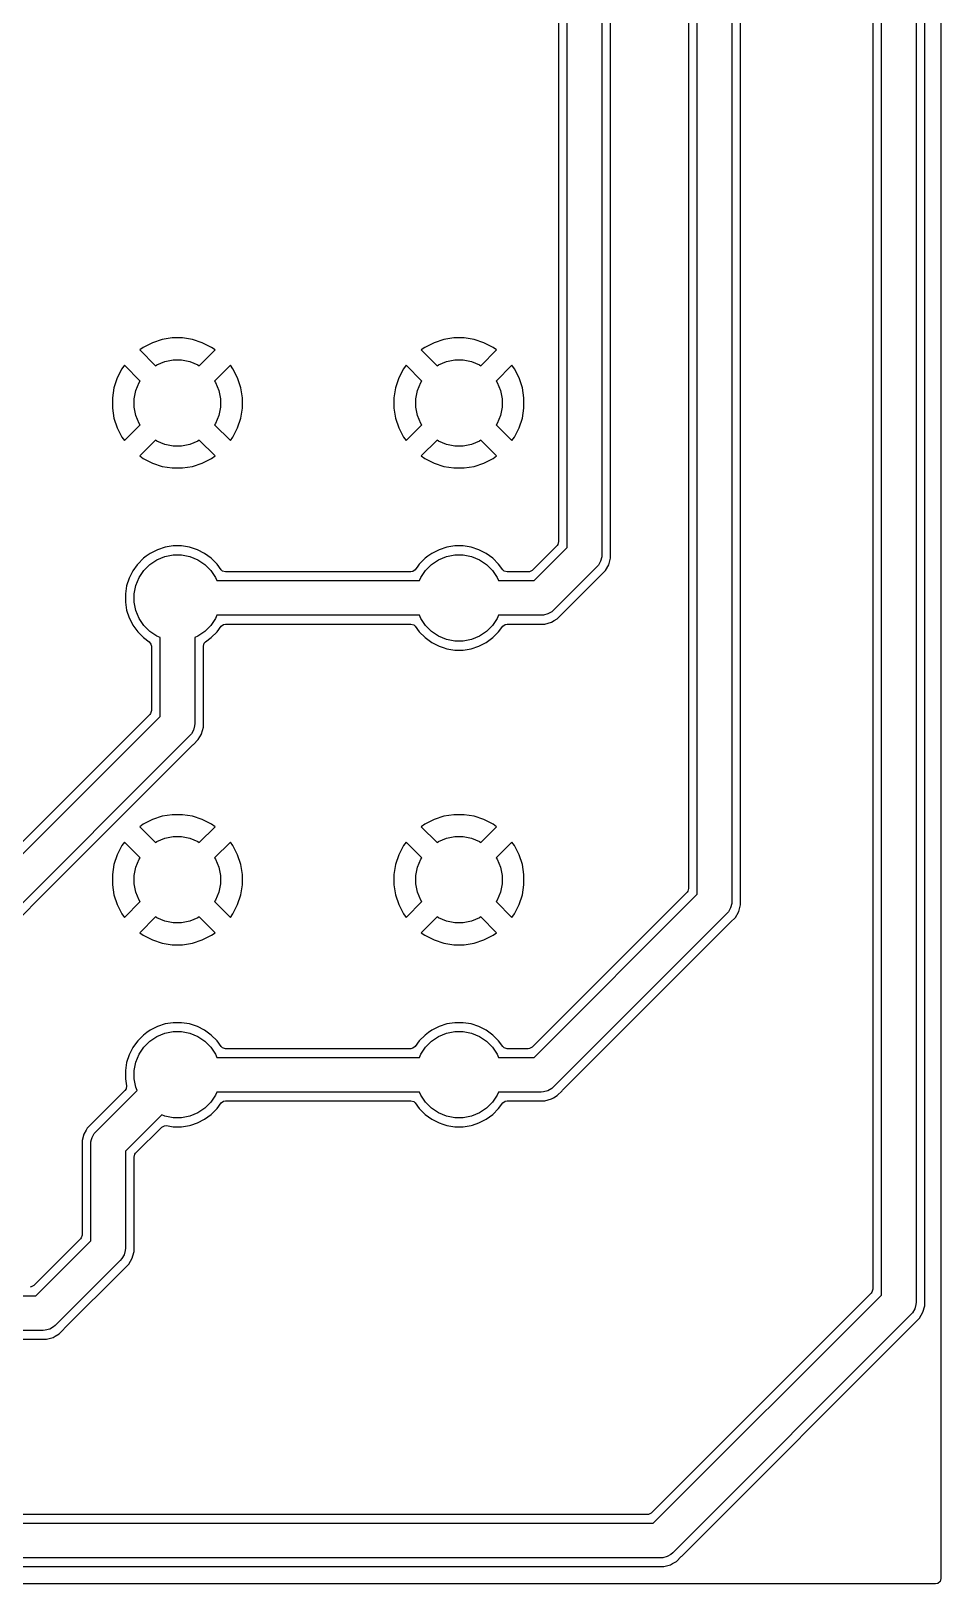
# Model space of a CAD drawing. Extents: x 49.6 to 136.8, y -165.1 to -83.2.
# Drawn here: x 115.82 to 136.82, y -165.07 to -129.24 of the extents above; entities that cross this region are included whole.
import ezdxf

# ---------------------------------------------------------------- set-up
doc = ezdxf.new("R2010")
doc.units = 0
doc.layers.add('BLACK', color=7, linetype='CONTINUOUS')

msp = doc.modelspace()

# ---------------------------------------------------------------- linework, layer by layer
at = {"layer": 'BLACK', "linetype": 'CONTINUOUS'}
for p, q in [((136.8245, -83.3245), (136.8245, -164.9505)), ((136.25, -111.395), (136.25, -158.575)), ((135.2495, -111.695097), (135.2495, -158.274902)), ((135.45, -158.409314), (135.45, -111.560686)), ((136.4505, -158.488329), (136.4505, -111.48406)), ((131.2, -149.159314), (131.2, -117.470686)), ((132, -117.305), (132, -149.325)), ((132.2005, -149.245943), (132.2005, -117.225943)), ((130.9995, -117.605097), (130.9995, -149.024903)), ((129, -120.225), (129, -141.325)), ((129.2005, -141.238329), (129.2005, -120.31406)), ((127.9995, -120.525097), (127.9995, -141.024902)), ((128.2, -141.159314), (128.2, -120.390686)), ((118.624197, -136.434897), (118.41383, -136.542084)), ((118.848752, -136.361934), (118.624197, -136.434897)), ((119.081948, -136.325), (118.848752, -136.361934)), ((119.318052, -136.325), (119.081948, -136.325)), ((119.551248, -136.361934), (119.318052, -136.325)), ((119.775802, -136.434897), (119.551247, -136.361934)), ((119.551247, -136.361934), (119.551248, -136.361934)), ((119.986174, -136.542087), (119.775802, -136.434897)), ((125.124197, -136.434897), (124.91383, -136.542084)), ((125.348752, -136.361934), (125.124197, -136.434897)), ((125.581948, -136.325), (125.348752, -136.361934)), ((125.818052, -136.325), (125.581948, -136.325)), ((126.051248, -136.361934), (125.818052, -136.325)), ((126.275802, -136.434897), (126.051247, -136.361934)), ((126.051247, -136.361934), (126.051248, -136.361934)), ((126.486174, -136.542087), (126.275802, -136.434897)), ((118.41383, -136.542084), (118.330894, -136.60234)), ((118.330894, -136.60234), (118.694452, -136.965898)), ((118.728603, -136.943079), (118.909715, -136.86806)), ((118.909715, -136.86806), (119.101983, -136.829815)), ((119.101983, -136.829815), (119.298017, -136.829815)), ((119.298017, -136.829815), (119.490285, -136.86806)), ((119.490285, -136.86806), (119.671397, -136.943079)), ((119.705547, -136.965897), (120.069105, -136.60234)), ((120.069104, -136.602339), (119.986174, -136.542087)), ((120.069105, -136.60234), (120.069104, -136.602339)), ((124.91383, -136.542084), (124.830894, -136.60234)), ((124.830894, -136.60234), (125.194452, -136.965898)), ((125.228603, -136.943079), (125.409715, -136.86806)), ((125.409715, -136.86806), (125.601983, -136.829815)), ((125.601983, -136.829815), (125.798017, -136.829815)), ((125.798017, -136.829815), (125.990285, -136.86806)), ((125.990285, -136.86806), (126.171397, -136.943079)), ((126.205547, -136.965897), (126.569105, -136.60234)), ((126.569104, -136.602338), (126.486174, -136.542087)), ((126.569105, -136.60234), (126.569104, -136.602338)), ((117.917084, -137.03883), (117.809897, -137.249197)), ((117.97734, -136.955894), (117.917084, -137.03883)), ((118.340898, -137.319452), (117.97734, -136.955894)), ((118.694452, -136.965898), (118.728603, -136.943079)), ((119.671397, -136.943079), (119.705547, -136.965897)), ((120.422658, -136.955893), (120.0591, -137.31945)), ((120.422658, -136.955894), (120.422658, -136.955893)), ((120.482914, -137.038828), (120.422658, -136.955894)), ((120.590102, -137.249197), (120.482914, -137.038828)), ((124.417084, -137.03883), (124.309897, -137.249197)), ((124.47734, -136.955894), (124.417084, -137.03883)), ((124.840898, -137.319451), (124.47734, -136.955894)), ((125.194452, -136.965898), (125.228603, -136.943079)), ((126.171397, -136.943079), (126.205547, -136.965897)), ((126.922658, -136.955893), (126.5591, -137.31945)), ((126.922658, -136.955894), (126.922658, -136.955893)), ((126.982914, -137.038828), (126.922658, -136.955894)), ((127.090102, -137.249197), (126.982914, -137.038828)), ((117.736934, -137.473752), (117.7, -137.706947)), ((117.809897, -137.249197), (117.736934, -137.473752)), ((118.204815, -137.726983), (118.24306, -137.534715)), ((118.24306, -137.534715), (118.318079, -137.353603)), ((118.318079, -137.353603), (118.340898, -137.319452)), ((120.0591, -137.31945), (120.081921, -137.353603)), ((120.081921, -137.353603), (120.15694, -137.534715)), ((120.15694, -137.534715), (120.195185, -137.726983)), ((120.663065, -137.473752), (120.590102, -137.249197)), ((120.7, -137.706947), (120.663065, -137.473752)), ((124.236934, -137.473752), (124.2, -137.706947)), ((124.309897, -137.249197), (124.236934, -137.473752)), ((124.704815, -137.726983), (124.74306, -137.534715)), ((124.74306, -137.534715), (124.818079, -137.353603)), ((124.818079, -137.353603), (124.840898, -137.319451)), ((126.5591, -137.31945), (126.581921, -137.353603)), ((126.581921, -137.353603), (126.65694, -137.534715)), ((126.65694, -137.534715), (126.695185, -137.726983)), ((127.163065, -137.473752), (127.090102, -137.249197)), ((127.2, -137.706947), (127.163065, -137.473752)), ((117.7, -137.706947), (117.7, -137.943052)), ((117.7, -137.943052), (117.736934, -138.176247)), ((118.204815, -137.923017), (118.204815, -137.726983)), ((118.24306, -138.115285), (118.204815, -137.923017)), ((120.195185, -137.923017), (120.15694, -138.115285)), ((120.195185, -137.726983), (120.195185, -137.923017)), ((120.663065, -138.176247), (120.7, -137.943052)), ((120.7, -137.943052), (120.7, -137.706947)), ((124.2, -137.706947), (124.2, -137.943052)), ((124.2, -137.943052), (124.236934, -138.176247)), ((124.704815, -137.923017), (124.704815, -137.726983)), ((124.74306, -138.115285), (124.704815, -137.923017)), ((126.695185, -137.923017), (126.65694, -138.115285)), ((126.695185, -137.726983), (126.695185, -137.923017)), ((127.163065, -138.176247), (127.2, -137.943052)), ((127.2, -137.943052), (127.2, -137.706947)), ((117.736934, -138.176247), (117.809897, -138.400802)), ((118.318079, -138.296397), (118.24306, -138.115285)), ((118.340897, -138.330547), (118.318079, -138.296397)), ((120.081921, -138.296397), (120.059101, -138.330548)), ((120.15694, -138.115285), (120.081921, -138.296397)), ((120.590102, -138.400802), (120.663065, -138.176247)), ((124.236934, -138.176247), (124.309897, -138.400802)), ((124.818079, -138.296397), (124.74306, -138.115285)), ((124.840897, -138.330547), (124.818079, -138.296397)), ((126.581921, -138.296397), (126.559101, -138.330548)), ((126.65694, -138.115285), (126.581921, -138.296397)), ((127.090102, -138.400802), (127.163065, -138.176247)), ((117.809897, -138.400802), (117.917087, -138.611174)), ((117.917087, -138.611174), (117.977338, -138.694104)), ((117.97734, -138.694105), (118.340897, -138.330547)), ((120.059101, -138.330548), (120.422658, -138.694105)), ((120.422658, -138.694104), (120.482914, -138.611169)), ((120.482914, -138.611169), (120.482918, -138.611163)), ((120.482918, -138.611163), (120.590102, -138.400802)), ((124.309897, -138.400802), (124.417087, -138.611174)), ((124.417087, -138.611174), (124.477338, -138.694104)), ((124.47734, -138.694105), (124.840897, -138.330547)), ((126.559101, -138.330548), (126.922658, -138.694105)), ((126.922658, -138.694104), (126.982914, -138.611169)), ((126.982914, -138.611169), (126.982918, -138.611163)), ((126.982918, -138.611163), (127.090102, -138.400802)), ((117.977338, -138.694104), (117.97734, -138.694105)), ((118.69445, -138.6841), (118.330893, -139.047658)), ((118.728603, -138.706921), (118.69445, -138.6841)), ((118.909715, -138.78194), (118.728603, -138.706921)), ((119.101983, -138.820185), (118.909715, -138.78194)), ((119.298017, -138.820185), (119.101983, -138.820185)), ((119.490285, -138.78194), (119.298017, -138.820185)), ((119.671397, -138.706921), (119.490285, -138.78194)), ((119.705548, -138.684101), (119.671397, -138.706921)), ((120.069105, -139.047658), (119.705548, -138.684101)), ((120.422658, -138.694105), (120.422658, -138.694104)), ((124.477338, -138.694104), (124.47734, -138.694105)), ((125.19445, -138.6841), (124.830893, -139.047658)), ((125.228603, -138.706921), (125.19445, -138.6841)), ((125.409715, -138.78194), (125.228603, -138.706921)), ((125.601983, -138.820185), (125.409715, -138.78194)), ((125.798017, -138.820185), (125.601983, -138.820185)), ((125.990285, -138.78194), (125.798017, -138.820185)), ((126.171397, -138.706921), (125.990285, -138.78194)), ((126.205548, -138.684101), (126.171397, -138.706921)), ((126.569105, -139.047658), (126.205548, -138.684101)), ((126.922658, -138.694105), (126.922658, -138.694104)), ((118.330893, -139.047658), (118.413828, -139.107914)), ((118.413828, -139.107914), (118.624197, -139.215102)), ((118.624197, -139.215102), (118.848752, -139.288065)), ((118.848752, -139.288065), (118.848751, -139.288065)), ((118.848751, -139.288065), (119.081948, -139.325)), ((119.081948, -139.325), (119.318052, -139.325)), ((119.318052, -139.325), (119.551247, -139.288065)), ((119.551247, -139.288065), (119.775802, -139.215102)), ((119.775802, -139.215102), (119.986163, -139.107918)), ((119.986163, -139.107918), (119.986169, -139.107914)), ((119.986169, -139.107914), (120.069104, -139.047658)), ((120.069104, -139.047658), (120.069105, -139.047658)), ((124.830893, -139.047658), (124.913828, -139.107914)), ((124.913828, -139.107914), (125.124197, -139.215102)), ((125.124197, -139.215102), (125.348752, -139.288065)), ((125.348752, -139.288065), (125.348751, -139.288065)), ((125.348751, -139.288065), (125.581948, -139.325)), ((125.581948, -139.325), (125.818052, -139.325)), ((125.818052, -139.325), (126.051247, -139.288065)), ((126.051247, -139.288065), (126.275802, -139.215102)), ((126.275802, -139.215102), (126.486163, -139.107918)), ((126.486163, -139.107918), (126.486169, -139.107914)), ((126.486169, -139.107914), (126.569104, -139.047658)), ((126.569104, -139.047658), (126.569105, -139.047658)), ((118.918881, -141.154059), (118.739163, -141.212454)), ((119.105514, -141.1245), (118.918881, -141.154059)), ((119.105519, -141.1245), (119.105514, -141.1245)), ((119.294481, -141.1245), (119.105519, -141.1245)), ((119.294486, -141.1245), (119.294481, -141.1245)), ((119.481118, -141.154059), (119.294486, -141.1245)), ((119.660836, -141.212454), (119.481118, -141.154059)), ((125.418881, -141.154059), (125.239163, -141.212454)), ((125.605514, -141.1245), (125.418881, -141.154059)), ((125.605519, -141.1245), (125.605514, -141.1245)), ((125.794481, -141.1245), (125.605519, -141.1245)), ((125.794486, -141.1245), (125.794481, -141.1245)), ((125.981118, -141.154059), (125.794486, -141.1245)), ((126.160836, -141.212454), (125.981118, -141.154059)), ((127.963181, -141.112583), (127.387584, -141.688181)), ((127.434314, -141.925), (128.2, -141.159314)), ((127.979815, -141.091941), (127.963181, -141.112583)), ((127.9995, -141.024902), (127.979815, -141.091941)), ((118.417924, -141.409312), (118.284312, -141.542924)), ((118.417925, -141.409312), (118.417924, -141.409312)), ((118.417927, -141.40931), (118.417925, -141.409312)), ((118.483579, -141.36161), (118.417927, -141.40931)), ((118.5708, -141.29824), (118.483579, -141.36161)), ((118.565607, -141.55199), (118.728603, -141.443079)), ((118.739163, -141.212454), (118.5708, -141.29824)), ((118.728603, -141.443079), (118.909715, -141.36806)), ((118.909715, -141.36806), (119.101983, -141.329815)), ((119.101983, -141.329815), (119.298017, -141.329815)), ((119.298017, -141.329815), (119.490285, -141.36806)), ((119.490285, -141.36806), (119.671397, -141.443079)), ((119.829199, -141.29824), (119.660836, -141.212454)), ((119.671397, -141.443079), (119.834393, -141.55199)), ((119.982073, -141.40931), (119.829199, -141.29824)), ((120.11569, -141.542927), (119.982073, -141.40931)), ((124.917924, -141.409312), (124.784312, -141.542924)), ((124.917925, -141.409312), (124.917924, -141.409312)), ((124.917927, -141.40931), (124.917925, -141.409312)), ((124.983579, -141.36161), (124.917927, -141.40931)), ((125.0708, -141.29824), (124.983579, -141.36161)), ((125.065607, -141.55199), (125.228603, -141.443079)), ((125.239163, -141.212454), (125.0708, -141.29824)), ((125.228603, -141.443079), (125.409715, -141.36806)), ((125.409715, -141.36806), (125.601983, -141.329815)), ((125.601983, -141.329815), (125.798017, -141.329815)), ((125.798017, -141.329815), (125.990285, -141.36806)), ((125.990285, -141.36806), (126.171397, -141.443079)), ((126.329199, -141.29824), (126.160836, -141.212454)), ((126.171397, -141.443079), (126.334393, -141.55199)), ((126.482073, -141.40931), (126.329199, -141.29824)), ((126.61569, -141.542927), (126.482073, -141.40931)), ((128.969552, -141.478073), (128.917341, -141.568505)), ((128.996578, -141.37721), (128.969552, -141.478073)), ((129, -141.325), (128.996578, -141.37721)), ((129.159577, -141.556784), (129.200501, -141.404057)), ((129.200501, -141.238347), (129.2005, -141.238329)), ((129.200501, -141.245942), (129.200501, -141.238347)), ((129.200501, -141.404057), (129.200501, -141.245942)), ((118.087454, -141.864163), (118.029059, -142.043881)), ((118.17324, -141.6958), (118.087454, -141.864163)), ((118.274242, -141.556785), (118.17324, -141.6958)), ((118.24306, -142.034715), (118.318079, -141.853603)), ((118.28431, -141.542927), (118.274242, -141.556785)), ((118.284312, -141.542925), (118.28431, -141.542927)), ((118.284312, -141.542924), (118.284312, -141.542925)), ((118.318079, -141.853603), (118.42699, -141.690607)), ((118.42699, -141.690607), (118.565607, -141.55199)), ((119.834393, -141.55199), (119.97301, -141.690607)), ((119.97301, -141.690607), (120.081921, -141.853603)), ((120.081921, -141.853603), (120.111495, -141.925)), ((120.210474, -141.673386), (120.11569, -141.542927)), ((120.243753, -141.704815), (120.210474, -141.673386)), ((120.310792, -141.7245), (120.243753, -141.704815)), ((124.589208, -141.7245), (120.310792, -141.7245)), ((124.634196, -141.716051), (124.589208, -141.7245)), ((124.689526, -141.673386), (124.634196, -141.716051)), ((124.74786, -141.593096), (124.689526, -141.673386)), ((124.78431, -141.542927), (124.74786, -141.593096)), ((124.784312, -141.542925), (124.78431, -141.542927)), ((124.784312, -141.542924), (124.784312, -141.542925)), ((124.788505, -141.925), (124.818079, -141.853603)), ((124.818079, -141.853603), (124.92699, -141.690607)), ((124.92699, -141.690607), (125.065607, -141.55199)), ((126.334393, -141.55199), (126.47301, -141.690607)), ((126.47301, -141.690607), (126.581921, -141.853603)), ((126.581921, -141.853603), (126.611495, -141.925)), ((126.710474, -141.673386), (126.61569, -141.542927)), ((126.743753, -141.704815), (126.710474, -141.673386)), ((126.810792, -141.7245), (126.743753, -141.704815)), ((127.299903, -141.7245), (126.810792, -141.7245)), ((127.326261, -141.721666), (127.299903, -141.7245)), ((127.387584, -141.688181), (127.326261, -141.721666)), ((128.882843, -141.607842), (127.882843, -142.607843)), ((128.090727, -142.683506), (129.08052, -141.693716)), ((128.917341, -141.568505), (128.882843, -141.607842)), ((129.08052, -141.693716), (129.159577, -141.556784)), ((118.029059, -142.043881), (117.9995, -142.230513)), ((117.9995, -142.230513), (117.9995, -142.419486)), ((118.204815, -142.226983), (118.24306, -142.034715)), ((118.204815, -142.423017), (118.204815, -142.226983)), ((120.111495, -141.925), (124.788505, -141.925)), ((126.611495, -141.925), (127.434314, -141.925)), ((117.9995, -142.419486), (118.029059, -142.606118)), ((118.24306, -142.615285), (118.204815, -142.423017)), ((118.029059, -142.606118), (118.087454, -142.785836)), ((118.087454, -142.785836), (118.137766, -142.884577)), ((118.137766, -142.884577), (118.17324, -142.954199)), ((118.17324, -142.954199), (118.28431, -143.107073)), ((118.318079, -142.796397), (118.24306, -142.615285)), ((118.42699, -142.959393), (118.318079, -142.796397)), ((118.565607, -143.09801), (118.42699, -142.959393)), ((119.97301, -142.959393), (119.834393, -143.09801)), ((120.081921, -142.796397), (119.97301, -142.959393)), ((120.111495, -142.725), (120.081921, -142.796397)), ((124.788505, -142.725), (120.111495, -142.725)), ((120.210475, -142.976613), (120.265804, -142.933949)), ((120.265804, -142.933949), (120.310792, -142.9255)), ((120.310792, -142.9255), (124.589208, -142.9255)), ((124.589208, -142.9255), (124.656247, -142.945185)), ((124.656247, -142.945185), (124.689524, -142.976612)), ((124.818079, -142.796397), (124.788505, -142.725)), ((124.92699, -142.959393), (124.818079, -142.796397)), ((125.065607, -143.09801), (124.92699, -142.959393)), ((126.47301, -142.959393), (126.334393, -143.09801)), ((126.581921, -142.796397), (126.47301, -142.959393)), ((126.611495, -142.725), (126.581921, -142.796397)), ((127.6, -142.725), (126.611495, -142.725)), ((126.710475, -142.976613), (126.765804, -142.933949)), ((126.765804, -142.933949), (126.810792, -142.9255)), ((126.810792, -142.9255), (127.513331, -142.9255)), ((127.513331, -142.9255), (127.513347, -142.925501)), ((127.513347, -142.925501), (127.520943, -142.925501)), ((127.520943, -142.925501), (127.679054, -142.925501)), ((127.65221, -142.721578), (127.6, -142.725)), ((127.753074, -142.694552), (127.65221, -142.721578)), ((127.679054, -142.925501), (127.679057, -142.925501)), ((127.679057, -142.925501), (127.831785, -142.884577)), ((127.843505, -142.642341), (127.753074, -142.694552)), ((127.831785, -142.884577), (127.899113, -142.845705)), ((127.882843, -142.607843), (127.843505, -142.642341)), ((127.899113, -142.845705), (127.968716, -142.80552)), ((127.968716, -142.80552), (128.08052, -142.693716)), ((128.08052, -142.693714), (128.090724, -142.683511)), ((128.08052, -142.693716), (128.08052, -142.693714)), ((128.090724, -142.683511), (128.090727, -142.683506)), ((118.28431, -143.107073), (118.417927, -143.24069)), ((118.417927, -143.24069), (118.548386, -143.335474)), ((118.728603, -143.206921), (118.565607, -143.09801)), ((118.8, -143.236494), (118.728603, -143.206921)), ((118.8, -145.059314), (118.8, -143.236494)), ((119.671397, -143.206921), (119.6, -143.236494)), ((119.6, -143.236494), (119.6, -145.225)), ((119.834393, -143.09801), (119.671397, -143.206921)), ((119.851612, -143.335475), (119.982073, -143.24069)), ((119.982073, -143.24069), (120.11569, -143.107073)), ((120.11569, -143.107073), (120.210475, -142.976613)), ((124.689524, -142.976612), (124.78431, -143.107073)), ((124.78431, -143.107073), (124.917927, -143.24069)), ((124.917927, -143.24069), (125.070801, -143.35176)), ((125.228603, -143.206921), (125.065607, -143.09801)), ((125.409715, -143.28194), (125.228603, -143.206921)), ((125.601983, -143.320185), (125.409715, -143.28194)), ((125.798017, -143.320185), (125.601983, -143.320185)), ((125.990285, -143.28194), (125.798017, -143.320185)), ((126.171397, -143.206921), (125.990285, -143.28194)), ((126.334393, -143.09801), (126.171397, -143.206921)), ((126.329199, -143.35176), (126.482073, -143.24069)), ((126.482073, -143.24069), (126.61569, -143.107073)), ((126.61569, -143.107073), (126.710475, -142.976613)), ((118.548386, -143.335474), (118.591051, -143.390803)), ((118.591051, -143.390803), (118.5995, -143.435791)), ((118.5995, -143.435791), (118.5995, -144.924903)), ((119.8005, -143.435791), (119.820185, -143.368752)), ((119.8005, -145.145943), (119.8005, -143.435791)), ((119.820185, -143.368752), (119.851612, -143.335475)), ((125.070801, -143.35176), (125.10415, -143.368752)), ((125.10415, -143.368752), (125.239163, -143.437545)), ((125.239163, -143.437545), (125.239165, -143.437545)), ((125.239165, -143.437545), (125.239168, -143.437547)), ((125.239168, -143.437547), (125.335497, -143.468846)), ((125.335497, -143.468846), (125.418881, -143.49594)), ((125.418881, -143.49594), (125.605514, -143.5255)), ((125.605514, -143.5255), (125.605519, -143.5255)), ((125.605519, -143.5255), (125.794486, -143.5255)), ((125.794486, -143.5255), (125.981118, -143.49594)), ((125.981118, -143.49594), (126.160832, -143.437547)), ((126.160832, -143.437547), (126.329199, -143.35176)), ((118.563181, -145.012584), (107.387584, -156.188181)), ((107.434314, -156.425), (118.8, -145.059314)), ((118.579815, -144.991942), (118.563181, -145.012584)), ((118.5995, -144.924903), (118.579815, -144.991942)), ((119.517341, -145.468505), (119.482842, -145.507843)), ((119.522359, -145.459813), (119.517341, -145.468505)), ((119.569552, -145.378073), (119.522359, -145.459813)), ((119.596578, -145.27721), (119.569552, -145.378073)), ((119.6, -145.225), (119.596578, -145.27721)), ((119.68052, -145.593716), (119.753195, -145.467838)), ((119.753195, -145.467838), (119.759577, -145.456785)), ((119.759577, -145.456785), (119.8005, -145.304058)), ((119.8005, -145.304058), (119.8005, -145.145943)), ((119.482842, -145.507843), (107.882843, -157.107843)), ((116.567287, -148.706947), (119.558506, -145.715728)), ((119.558506, -145.715728), (119.558511, -145.715724)), ((119.558511, -145.715724), (119.568714, -145.70552)), ((119.568714, -145.70552), (119.568716, -145.70552)), ((119.568716, -145.70552), (119.68052, -145.593716)), ((118.41383, -147.542084), (118.330894, -147.60234)), ((118.330894, -147.60234), (118.694452, -147.965898)), ((118.624197, -147.434897), (118.41383, -147.542084)), ((118.848752, -147.361934), (118.624197, -147.434897)), ((119.081948, -147.325), (118.848752, -147.361934)), ((119.318052, -147.325), (119.081948, -147.325)), ((119.551248, -147.361934), (119.318052, -147.325)), ((119.775802, -147.434897), (119.551247, -147.361934)), ((119.551247, -147.361934), (119.551248, -147.361934)), ((119.705547, -147.965897), (120.069105, -147.60234)), ((119.986174, -147.542087), (119.775802, -147.434897)), ((120.069104, -147.602339), (119.986174, -147.542087)), ((120.069105, -147.60234), (120.069104, -147.602339)), ((124.91383, -147.542084), (124.830894, -147.60234)), ((124.830894, -147.60234), (125.194452, -147.965898)), ((125.124197, -147.434897), (124.91383, -147.542084)), ((125.348752, -147.361934), (125.124197, -147.434897)), ((125.581948, -147.325), (125.348752, -147.361934)), ((125.818052, -147.325), (125.581948, -147.325)), ((126.051248, -147.361934), (125.818052, -147.325)), ((126.275802, -147.434897), (126.051247, -147.361934)), ((126.051247, -147.361934), (126.051248, -147.361934)), ((126.205547, -147.965897), (126.569105, -147.60234)), ((126.486174, -147.542087), (126.275802, -147.434897)), ((126.569104, -147.602338), (126.486174, -147.542087)), ((126.569105, -147.60234), (126.569104, -147.602338)), ((117.97734, -147.955894), (117.917084, -148.03883)), ((118.340898, -148.319452), (117.97734, -147.955894)), ((118.694452, -147.965898), (118.728603, -147.943079)), ((118.728603, -147.943079), (118.909715, -147.86806)), ((118.909715, -147.86806), (119.101983, -147.829815)), ((119.101983, -147.829815), (119.298017, -147.829815)), ((119.298017, -147.829815), (119.490285, -147.86806)), ((119.490285, -147.86806), (119.671397, -147.943079)), ((119.671397, -147.943079), (119.705547, -147.965897)), ((120.422658, -147.955893), (120.0591, -148.31945)), ((120.422658, -147.955894), (120.422658, -147.955893)), ((120.482914, -148.038828), (120.422658, -147.955894)), ((124.47734, -147.955894), (124.417084, -148.03883)), ((124.840898, -148.319451), (124.47734, -147.955894)), ((125.194452, -147.965898), (125.228603, -147.943079)), ((125.228603, -147.943079), (125.409715, -147.86806)), ((125.409715, -147.86806), (125.601983, -147.829815)), ((125.601983, -147.829815), (125.798017, -147.829815)), ((125.798017, -147.829815), (125.990285, -147.86806)), ((125.990285, -147.86806), (126.171397, -147.943079)), ((126.171397, -147.943079), (126.205547, -147.965897)), ((126.922658, -147.955893), (126.5591, -148.31945)), ((126.922658, -147.955894), (126.922658, -147.955893)), ((126.982914, -148.038828), (126.922658, -147.955894)), ((117.809897, -148.249197), (117.736934, -148.473752)), ((117.917084, -148.03883), (117.809897, -148.249197)), ((118.318079, -148.353603), (118.340898, -148.319452)), ((120.0591, -148.31945), (120.081921, -148.353603)), ((120.590102, -148.249197), (120.482914, -148.038828)), ((120.663065, -148.473752), (120.590102, -148.249197)), ((124.309897, -148.249197), (124.236934, -148.473752)), ((124.417084, -148.03883), (124.309897, -148.249197)), ((124.818079, -148.353603), (124.840898, -148.319451)), ((126.5591, -148.31945), (126.581921, -148.353603)), ((127.090102, -148.249197), (126.982914, -148.038828)), ((127.163065, -148.473752), (127.090102, -148.249197)), ((117.736934, -148.473752), (117.7, -148.706947)), ((118.204815, -148.726983), (118.24306, -148.534715)), ((118.24306, -148.534715), (118.318079, -148.353603)), ((120.081921, -148.353603), (120.15694, -148.534715)), ((120.15694, -148.534715), (120.195185, -148.726983)), ((120.7, -148.706947), (120.663065, -148.473752)), ((124.236934, -148.473752), (124.2, -148.706947)), ((124.704815, -148.726983), (124.74306, -148.534715)), ((124.74306, -148.534715), (124.818079, -148.353603)), ((126.581921, -148.353603), (126.65694, -148.534715)), ((126.65694, -148.534715), (126.695185, -148.726983)), ((127.2, -148.706947), (127.163065, -148.473752)), ((108.09073, -157.183504), (116.567287, -148.706947)), ((117.7, -148.706947), (117.7, -148.943052)), ((117.7, -148.943052), (117.736934, -149.176247)), ((118.204815, -148.923017), (118.204815, -148.726983)), ((118.24306, -149.115285), (118.204815, -148.923017)), ((120.195185, -148.923017), (120.15694, -149.115285)), ((120.195185, -148.726983), (120.195185, -148.923017)), ((120.663065, -149.176247), (120.7, -148.943052)), ((120.7, -148.943052), (120.7, -148.706947)), ((124.2, -148.706947), (124.2, -148.943052)), ((124.2, -148.943052), (124.236934, -149.176247)), ((124.704815, -148.923017), (124.704815, -148.726983)), ((124.74306, -149.115285), (124.704815, -148.923017)), ((126.695185, -148.923017), (126.65694, -149.115285)), ((126.695185, -148.726983), (126.695185, -148.923017)), ((127.163065, -149.176247), (127.2, -148.943052)), ((127.2, -148.943052), (127.2, -148.706947)), ((130.9995, -149.024903), (130.979815, -149.091942)), ((117.736934, -149.176247), (117.809897, -149.400802)), ((117.809897, -149.400802), (117.917087, -149.611174)), ((117.97734, -149.694105), (118.340897, -149.330547)), ((118.318079, -149.296397), (118.24306, -149.115285)), ((118.340897, -149.330547), (118.318079, -149.296397)), ((120.081921, -149.296397), (120.059101, -149.330548)), ((120.059101, -149.330548), (120.422658, -149.694105)), ((120.15694, -149.115285), (120.081921, -149.296397)), ((120.482918, -149.611163), (120.590102, -149.400802)), ((120.590102, -149.400802), (120.663065, -149.176247)), ((124.236934, -149.176247), (124.309897, -149.400802)), ((124.309897, -149.400802), (124.417087, -149.611174)), ((124.47734, -149.694105), (124.840897, -149.330547)), ((124.818079, -149.296397), (124.74306, -149.115285)), ((124.840897, -149.330547), (124.818079, -149.296397)), ((126.581921, -149.296397), (126.559101, -149.330548)), ((126.559101, -149.330548), (126.922658, -149.694105)), ((126.65694, -149.115285), (126.581921, -149.296397)), ((126.982918, -149.611163), (127.090102, -149.400802)), ((127.090102, -149.400802), (127.163065, -149.176247)), ((130.963181, -149.112584), (127.387584, -152.688181)), ((127.434314, -152.925), (131.2, -149.159314)), ((130.979815, -149.091942), (130.963181, -149.112584)), ((131.996578, -149.37721), (131.969552, -149.478074)), ((132, -149.325), (131.996578, -149.37721)), ((132.159577, -149.556785), (132.2005, -149.404058)), ((132.2005, -149.404058), (132.2005, -149.245943)), ((117.917087, -149.611174), (117.977338, -149.694104)), ((117.977338, -149.694104), (117.97734, -149.694105)), ((118.69445, -149.6841), (118.330893, -150.047658)), ((118.728603, -149.706921), (118.69445, -149.6841)), ((118.909715, -149.78194), (118.728603, -149.706921)), ((119.671397, -149.706921), (119.490285, -149.78194)), ((119.705548, -149.684101), (119.671397, -149.706921)), ((120.069105, -150.047658), (119.705548, -149.684101)), ((120.422658, -149.694104), (120.482914, -149.611169)), ((120.422658, -149.694105), (120.422658, -149.694104)), ((120.482914, -149.611169), (120.482918, -149.611163)), ((124.417087, -149.611174), (124.477338, -149.694104)), ((124.477338, -149.694104), (124.47734, -149.694105)), ((125.19445, -149.6841), (124.830893, -150.047658)), ((125.228603, -149.706921), (125.19445, -149.6841)), ((125.409715, -149.78194), (125.228603, -149.706921)), ((126.171397, -149.706921), (125.990285, -149.78194)), ((126.205548, -149.684101), (126.171397, -149.706921)), ((126.569105, -150.047658), (126.205548, -149.684101)), ((126.922658, -149.694104), (126.982914, -149.611169)), ((126.922658, -149.694105), (126.922658, -149.694104)), ((126.982914, -149.611169), (126.982918, -149.611163)), ((131.882843, -149.607843), (127.882843, -153.607843)), ((131.917341, -149.568505), (131.882843, -149.607843)), ((131.969552, -149.478074), (131.917341, -149.568505)), ((131.968716, -149.80552), (132.08052, -149.693716)), ((132.08052, -149.693716), (132.148289, -149.576336)), ((132.148289, -149.576336), (132.14829, -149.576335)), ((132.14829, -149.576335), (132.152869, -149.568401)), ((132.152869, -149.568401), (132.159577, -149.556785)), ((118.330893, -150.047658), (118.413828, -150.107914)), ((118.413828, -150.107914), (118.624197, -150.215102)), ((119.101983, -149.820185), (118.909715, -149.78194)), ((119.298017, -149.820185), (119.101983, -149.820185)), ((119.490285, -149.78194), (119.298017, -149.820185)), ((119.775802, -150.215102), (119.986163, -150.107918)), ((119.986163, -150.107918), (119.986169, -150.107914)), ((119.986169, -150.107914), (120.069104, -150.047658)), ((120.069104, -150.047658), (120.069105, -150.047658)), ((124.830893, -150.047658), (124.913828, -150.107914)), ((124.913828, -150.107914), (125.124197, -150.215102)), ((125.601983, -149.820185), (125.409715, -149.78194)), ((125.798017, -149.820185), (125.601983, -149.820185)), ((125.990285, -149.78194), (125.798017, -149.820185)), ((126.275802, -150.215102), (126.486163, -150.107918)), ((126.486163, -150.107918), (126.486169, -150.107914)), ((126.486169, -150.107914), (126.569104, -150.047658)), ((126.569104, -150.047658), (126.569105, -150.047658)), ((128.09073, -153.683504), (131.958506, -149.815728)), ((131.958506, -149.815728), (131.958511, -149.815724)), ((131.958511, -149.815724), (131.968714, -149.80552)), ((131.968714, -149.80552), (131.968716, -149.80552)), ((118.624197, -150.215102), (118.848752, -150.288065)), ((118.848752, -150.288065), (118.848751, -150.288065)), ((118.848751, -150.288065), (119.081948, -150.325)), ((119.081948, -150.325), (119.318052, -150.325)), ((119.318052, -150.325), (119.551247, -150.288065)), ((119.551247, -150.288065), (119.775802, -150.215102)), ((125.124197, -150.215102), (125.348752, -150.288065)), ((125.348752, -150.288065), (125.348751, -150.288065)), ((125.348751, -150.288065), (125.581948, -150.325)), ((125.581948, -150.325), (125.818052, -150.325)), ((125.818052, -150.325), (126.051247, -150.288065)), ((126.051247, -150.288065), (126.275802, -150.215102)), ((118.739163, -152.212454), (118.5708, -152.29824)), ((118.918881, -152.154059), (118.739163, -152.212454)), ((119.105514, -152.1245), (118.918881, -152.154059)), ((119.105519, -152.1245), (119.105514, -152.1245)), ((119.294481, -152.1245), (119.105519, -152.1245)), ((119.294486, -152.1245), (119.294481, -152.1245)), ((119.481118, -152.154059), (119.294486, -152.1245)), ((119.660836, -152.212454), (119.481118, -152.154059)), ((119.829199, -152.29824), (119.660836, -152.212454)), ((125.239163, -152.212454), (125.0708, -152.29824)), ((125.418881, -152.154059), (125.239163, -152.212454)), ((125.605514, -152.1245), (125.418881, -152.154059)), ((125.605519, -152.1245), (125.605514, -152.1245)), ((125.794481, -152.1245), (125.605519, -152.1245)), ((125.794486, -152.1245), (125.794481, -152.1245)), ((125.981118, -152.154059), (125.794486, -152.1245)), ((126.160836, -152.212454), (125.981118, -152.154059)), ((126.329199, -152.29824), (126.160836, -152.212454)), ((118.23661, -152.608579), (118.17324, -152.6958)), ((118.28431, -152.542927), (118.23661, -152.608579)), ((118.284312, -152.542925), (118.28431, -152.542927)), ((118.417924, -152.409312), (118.284312, -152.542924)), ((118.284312, -152.542924), (118.284312, -152.542925)), ((118.417925, -152.409312), (118.417924, -152.409312)), ((118.417927, -152.40931), (118.417925, -152.409312)), ((118.494949, -152.35335), (118.417927, -152.40931)), ((118.42699, -152.690607), (118.565607, -152.55199)), ((118.5708, -152.29824), (118.494949, -152.35335)), ((118.565607, -152.55199), (118.728603, -152.443079)), ((118.728603, -152.443079), (118.909715, -152.36806)), ((118.909715, -152.36806), (119.101983, -152.329815)), ((119.101983, -152.329815), (119.298017, -152.329815)), ((119.298017, -152.329815), (119.490285, -152.36806)), ((119.490285, -152.36806), (119.671397, -152.443079)), ((119.671397, -152.443079), (119.834393, -152.55199)), ((119.982073, -152.40931), (119.829199, -152.29824)), ((119.834393, -152.55199), (119.97301, -152.690607)), ((120.11569, -152.542927), (119.982073, -152.40931)), ((120.209272, -152.671731), (120.11569, -152.542927)), ((124.78431, -152.542927), (124.690728, -152.671731)), ((124.784312, -152.542925), (124.78431, -152.542927)), ((124.917924, -152.409312), (124.784312, -152.542924)), ((124.784312, -152.542924), (124.784312, -152.542925)), ((124.917925, -152.409312), (124.917924, -152.409312)), ((124.917927, -152.40931), (124.917925, -152.409312)), ((124.994949, -152.35335), (124.917927, -152.40931)), ((124.92699, -152.690607), (125.065607, -152.55199)), ((125.0708, -152.29824), (124.994949, -152.35335)), ((125.065607, -152.55199), (125.228603, -152.443079)), ((125.228603, -152.443079), (125.409715, -152.36806)), ((125.409715, -152.36806), (125.601983, -152.329815)), ((125.601983, -152.329815), (125.798017, -152.329815)), ((125.798017, -152.329815), (125.990285, -152.36806)), ((125.990285, -152.36806), (126.171397, -152.443079)), ((126.171397, -152.443079), (126.334393, -152.55199)), ((126.482073, -152.40931), (126.329199, -152.29824)), ((126.334393, -152.55199), (126.47301, -152.690607)), ((126.61569, -152.542927), (126.482073, -152.40931)), ((126.709272, -152.671731), (126.61569, -152.542927)), ((118.087454, -152.864163), (118.029059, -153.043881)), ((118.17324, -152.6958), (118.087454, -152.864163)), ((118.24306, -153.034715), (118.318079, -152.853603)), ((118.318079, -152.853603), (118.42699, -152.690607)), ((119.97301, -152.690607), (120.081921, -152.853603)), ((120.081921, -152.853603), (120.111495, -152.925)), ((120.111495, -152.925), (124.788505, -152.925)), ((120.210474, -152.673386), (120.209272, -152.671731)), ((120.243753, -152.704815), (120.210474, -152.673386)), ((120.310792, -152.7245), (120.243753, -152.704815)), ((124.589208, -152.7245), (120.310792, -152.7245)), ((124.634196, -152.716051), (124.589208, -152.7245)), ((124.689526, -152.673386), (124.634196, -152.716051)), ((124.690728, -152.671731), (124.689526, -152.673386)), ((124.788505, -152.925), (124.818079, -152.853603)), ((124.818079, -152.853603), (124.92699, -152.690607)), ((126.47301, -152.690607), (126.581921, -152.853603)), ((126.581921, -152.853603), (126.611495, -152.925)), ((126.611495, -152.925), (127.434314, -152.925)), ((126.710474, -152.673386), (126.709272, -152.671731)), ((126.743753, -152.704815), (126.710474, -152.673386)), ((126.810792, -152.7245), (126.743753, -152.704815)), ((127.299903, -152.7245), (126.810792, -152.7245)), ((127.326261, -152.721666), (127.299903, -152.7245)), ((127.387584, -152.688181), (127.326261, -152.721666)), ((118.029059, -153.043881), (117.9995, -153.230513)), ((117.9995, -153.230513), (117.9995, -153.419486)), ((118.204815, -153.226983), (118.24306, -153.034715)), ((118.204815, -153.423017), (118.204815, -153.226983)), ((117.989933, -153.68583), (117.234529, -154.441234)), ((117.317157, -154.642157), (118.272633, -153.68668)), ((118.01577, -153.648045), (117.989933, -153.68583)), ((117.9995, -153.419486), (118.024725, -153.578751)), ((118.024725, -153.578751), (118.01577, -153.648045)), ((118.24306, -153.615285), (118.204815, -153.423017)), ((118.272633, -153.68668), (118.24306, -153.615285)), ((127.753074, -153.694552), (127.65221, -153.721578)), ((127.843505, -153.642341), (127.753074, -153.694552)), ((127.882843, -153.607843), (127.843505, -153.642341)), ((127.968716, -153.80552), (128.08052, -153.693716)), ((128.08052, -153.693714), (128.090728, -153.683507)), ((128.08052, -153.693716), (128.08052, -153.693714)), ((128.090728, -153.683507), (128.09073, -153.683504)), ((119.97301, -153.959393), (119.834393, -154.09801)), ((120.081921, -153.796397), (119.97301, -153.959393)), ((120.111495, -153.725), (120.081921, -153.796397)), ((124.788505, -153.725), (120.111495, -153.725)), ((120.11569, -154.107073), (120.210475, -153.976613)), ((120.210475, -153.976613), (120.265804, -153.933949)), ((120.265804, -153.933949), (120.310792, -153.9255)), ((120.310792, -153.9255), (124.589208, -153.9255)), ((124.589208, -153.9255), (124.656247, -153.945185)), ((124.656247, -153.945185), (124.689524, -153.976612)), ((124.689524, -153.976612), (124.78431, -154.107073)), ((124.818079, -153.796397), (124.788505, -153.725)), ((124.92699, -153.959393), (124.818079, -153.796397)), ((125.065607, -154.09801), (124.92699, -153.959393)), ((126.47301, -153.959393), (126.334393, -154.09801)), ((126.581921, -153.796397), (126.47301, -153.959393)), ((126.611495, -153.725), (126.581921, -153.796397)), ((127.6, -153.725), (126.611495, -153.725)), ((126.61569, -154.107073), (126.710475, -153.976613)), ((126.710475, -153.976613), (126.765804, -153.933949)), ((126.765804, -153.933949), (126.810792, -153.9255)), ((126.810792, -153.9255), (127.513331, -153.9255)), ((127.513331, -153.9255), (127.513347, -153.925501)), ((127.513347, -153.925501), (127.520943, -153.925501)), ((127.520943, -153.925501), (127.679054, -153.925501)), ((127.65221, -153.721578), (127.6, -153.725)), ((127.679054, -153.925501), (127.679057, -153.925501)), ((127.679057, -153.925501), (127.831785, -153.884577)), ((127.831785, -153.884577), (127.881904, -153.855639)), ((127.881904, -153.855639), (127.968716, -153.80552)), ((118.838319, -154.252366), (118, -155.090686)), ((118.909715, -154.28194), (118.838319, -154.252366)), ((119.101983, -154.320185), (118.909715, -154.28194)), ((119.298017, -154.320185), (119.101983, -154.320185)), ((119.490285, -154.28194), (119.298017, -154.320185)), ((119.671397, -154.206921), (119.490285, -154.28194)), ((119.660832, -154.437547), (119.829199, -154.35176)), ((119.834393, -154.09801), (119.671397, -154.206921)), ((119.829199, -154.35176), (119.982073, -154.24069)), ((119.982073, -154.24069), (120.11569, -154.107073)), ((124.78431, -154.107073), (124.917927, -154.24069)), ((124.917927, -154.24069), (125.070801, -154.35176)), ((125.228603, -154.206921), (125.065607, -154.09801)), ((125.070801, -154.35176), (125.150347, -154.39229)), ((125.150347, -154.39229), (125.239163, -154.437545)), ((125.409715, -154.28194), (125.228603, -154.206921)), ((125.601983, -154.320185), (125.409715, -154.28194)), ((125.798017, -154.320185), (125.601983, -154.320185)), ((125.990285, -154.28194), (125.798017, -154.320185)), ((126.171397, -154.206921), (125.990285, -154.28194)), ((126.160832, -154.437547), (126.329199, -154.35176)), ((126.334393, -154.09801), (126.171397, -154.206921)), ((126.329199, -154.35176), (126.482073, -154.24069)), ((126.482073, -154.24069), (126.61569, -154.107073)), ((117.040423, -154.693215), (116.999499, -154.845943)), ((117.093178, -154.601841), (117.040423, -154.693215)), ((117.11948, -154.556284), (117.093178, -154.601841)), ((117.231284, -154.44448), (117.11948, -154.556284)), ((117.217365, -154.820754), (117.230448, -154.771926)), ((117.230448, -154.771926), (117.282659, -154.681495)), ((117.231286, -154.444478), (117.231284, -154.44448)), ((117.234522, -154.441241), (117.231286, -154.444478)), ((117.234529, -154.441234), (117.234522, -154.441241)), ((117.282659, -154.681495), (117.317157, -154.642157)), ((118.236815, -155.137419), (118.839169, -154.535064)), ((118.839169, -154.535064), (118.90049, -154.501581)), ((118.90049, -154.501581), (118.946246, -154.500274)), ((118.946246, -154.500274), (119.105514, -154.5255)), ((119.105514, -154.5255), (119.105519, -154.5255)), ((119.105519, -154.5255), (119.294486, -154.5255)), ((119.294486, -154.5255), (119.481118, -154.49594)), ((119.481118, -154.49594), (119.511753, -154.485986)), ((119.511753, -154.485986), (119.660832, -154.437547)), ((125.239163, -154.437545), (125.239165, -154.437545)), ((125.239165, -154.437545), (125.239168, -154.437547)), ((125.239168, -154.437547), (125.33043, -154.4672)), ((125.33043, -154.4672), (125.418881, -154.49594)), ((125.418881, -154.49594), (125.605514, -154.5255)), ((125.605514, -154.5255), (125.605519, -154.5255)), ((125.605519, -154.5255), (125.794486, -154.5255)), ((125.794486, -154.5255), (125.981118, -154.49594)), ((125.981118, -154.49594), (126.011753, -154.485986)), ((126.011753, -154.485986), (126.160832, -154.437547)), ((116.999499, -154.845943), (116.999499, -154.845945)), ((116.999499, -154.845945), (116.999499, -155.014046)), ((116.999499, -155.014046), (116.9995, -155.014059)), ((116.9995, -155.014059), (116.9995, -157.024903)), ((117.2, -154.925), (117.203422, -154.87279)), ((117.2, -157.159314), (117.2, -154.925)), ((117.203422, -154.87279), (117.217365, -154.820754)), ((118, -155.090686), (118, -157.325)), ((118.220185, -155.158057), (118.236815, -155.137419)), ((118.2005, -155.225096), (118.220185, -155.158057)), ((118.2005, -157.245943), (118.2005, -155.225096)), ((116.963181, -157.112584), (115.887584, -158.188181)), ((115.934314, -158.425), (117.2, -157.159314)), ((116.979815, -157.091942), (116.963181, -157.112584)), ((116.9995, -157.024903), (116.979815, -157.091942)), ((118.2005, -157.404058), (118.2005, -157.245943)), ((117.882842, -157.607843), (116.382843, -159.107843)), ((117.917341, -157.568505), (117.882842, -157.607843)), ((117.969551, -157.478074), (117.917341, -157.568505)), ((117.969552, -157.478073), (117.969551, -157.478074)), ((117.996578, -157.37721), (117.969552, -157.478073)), ((118, -157.325), (117.996578, -157.37721)), ((118.08052, -157.693716), (118.159577, -157.556784)), ((118.159577, -157.556784), (118.194754, -157.425501)), ((118.194754, -157.425501), (118.2005, -157.404058)), ((116.59073, -159.183504), (117.958506, -157.815728)), ((117.958506, -157.815728), (117.958511, -157.815724)), ((117.958511, -157.815724), (117.968714, -157.80552)), ((117.968714, -157.80552), (117.968716, -157.80552)), ((117.968716, -157.80552), (118.08052, -157.693716)), ((115.826261, -158.221666), (115.799903, -158.2245)), ((115.887584, -158.188181), (115.826261, -158.221666)), ((135.213181, -158.362583), (130.137584, -163.438181)), ((135.229815, -158.341941), (135.213181, -158.362583)), ((135.2495, -158.274902), (135.229815, -158.341941)), ((75.015686, -158.425), (115.934314, -158.425)), ((130.184314, -163.675), (135.45, -158.409314)), ((136.246578, -158.62721), (136.219552, -158.728073)), ((136.25, -158.575), (136.246578, -158.62721)), ((136.409577, -158.806784), (136.450501, -158.654057)), ((136.450501, -158.488347), (136.4505, -158.488329)), ((136.450501, -158.495942), (136.450501, -158.488347)), ((136.450501, -158.654057), (136.450501, -158.495942)), ((136.132843, -158.857842), (130.632843, -164.357843)), ((130.840729, -164.433504), (136.33052, -158.943716)), ((136.167341, -158.818505), (136.132843, -158.857842)), ((136.219552, -158.728073), (136.167341, -158.818505)), ((136.33052, -158.943716), (136.409577, -158.806784)), ((116.1, -159.225), (74.85, -159.225)), ((74.93667, -159.4255), (116.013331, -159.4255)), ((116.013331, -159.4255), (116.013347, -159.425501)), ((116.013347, -159.425501), (116.020943, -159.425501)), ((116.020943, -159.425501), (116.179054, -159.425501)), ((116.15221, -159.221578), (116.1, -159.225)), ((116.253074, -159.194552), (116.15221, -159.221578)), ((116.179054, -159.425501), (116.179057, -159.425501)), ((116.179057, -159.425501), (116.331785, -159.384577)), ((116.343505, -159.142341), (116.253074, -159.194552)), ((116.331785, -159.384577), (116.381904, -159.355639)), ((116.382843, -159.107843), (116.343505, -159.142341)), ((116.381904, -159.355639), (116.468716, -159.30552)), ((116.468716, -159.30552), (116.58052, -159.193716)), ((116.58052, -159.193714), (116.590728, -159.183507)), ((116.58052, -159.193716), (116.58052, -159.193714)), ((116.590728, -159.183507), (116.59073, -159.183504)), ((70.265686, -163.675), (130.184314, -163.675)), ((130.049903, -163.4745), (70.400097, -163.4745)), ((130.076261, -163.471666), (130.049903, -163.4745)), ((130.137584, -163.438181), (130.076261, -163.471666)), ((130.503074, -164.444552), (130.40221, -164.471578)), ((130.593505, -164.392341), (130.503074, -164.444552)), ((130.632843, -164.357843), (130.593505, -164.392341)), ((130.718716, -164.55552), (130.83052, -164.443716)), ((130.83052, -164.443714), (130.840728, -164.433507)), ((130.83052, -164.443716), (130.83052, -164.443714)), ((130.840728, -164.433507), (130.840729, -164.433504)), ((130.35, -164.475), (70.1, -164.475)), ((70.186669, -164.6755), (130.263331, -164.6755)), ((130.263331, -164.6755), (130.263347, -164.675501)), ((130.263347, -164.675501), (130.270943, -164.675501)), ((130.270943, -164.675501), (130.429054, -164.675501)), ((130.40221, -164.471578), (130.35, -164.475)), ((130.429054, -164.675501), (130.429057, -164.675501)), ((130.429057, -164.675501), (130.581785, -164.634577)), ((130.581785, -164.634577), (130.631904, -164.605639)), ((130.631904, -164.605639), (130.718716, -164.55552)), ((136.7005, -165.0745), (49.7245, -165.0745)), ((136.752011, -165.063294), (136.7005, -165.0745)), ((136.804815, -165.017539), (136.752011, -165.063294)), ((136.8245, -164.9505), (136.804815, -165.017539))]:
    msp.add_line(p, q, dxfattribs=at)

doc.saveas('drawing.dxf')
